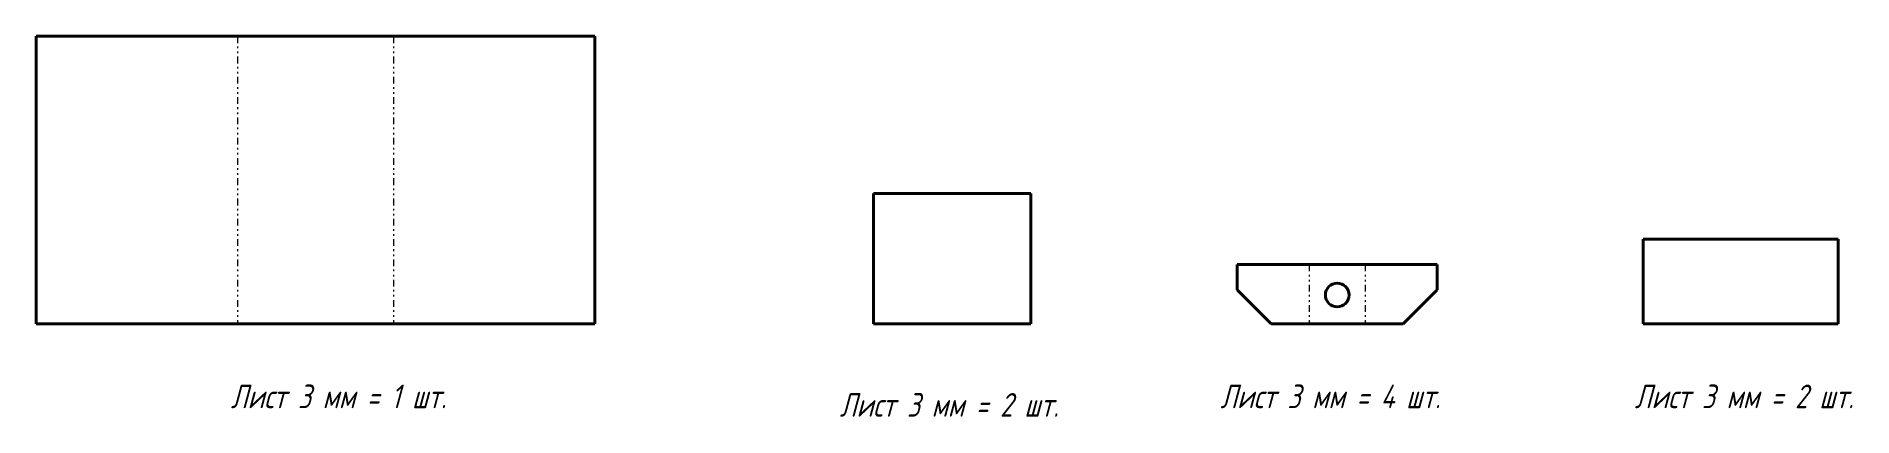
# Model space of a CAD drawing. Header units: millimetres. Extents: x 0 to 1074, y -55 to 170.
import ezdxf

# ---------------------------------------------------------------- set-up
doc = ezdxf.new("R2010")
doc.units = ezdxf.units.MM
doc.linetypes.add('K5LT_BASIC', pattern=[0])
doc.linetypes.add('K5LT_CHAIN_LINE_WITH_2_POINTS', pattern=[12, 4, -2, 1, -2, 1, -2])
doc.styles.add('KTEXTSTYLE', font='GOST_AU.SHX', dxfattribs={"width": 0.96, "height": 5})

msp = doc.modelspace()

# ---------------------------------------------------------------- linework, layer by layer
at = {"color": 7, "linetype": 'K5LT_BASIC', "lineweight": 40}
for p, q in [((0, 170), (0, 0)), ((110, 170), (0, 170)), ((128.1, 170), (110, 170)), ((202.1, 170), (128.1, 170)), ((220.1, 170), (202.1, 170)), ((330.1, 170), (220.1, 170)), ((330.1, 170), (330.1, 0)), ((588, 77), (495, 77)), ((495, 77), (495, 0)), ((588, 0), (588, 77)), ((1065.3, 50), (950, 50)), ((950, 50), (950, 0)), ((1065.3, 50), (1065.3, 0)), ((749, 35), (710, 35)), ((710, 35), (710, 20)), ((756.1, 35), (749, 35)), ((782.1, 35), (756.1, 35)), ((789.1, 35), (782.1, 35)), ((828.1, 35), (789.1, 35)), ((828.1, 35), (828.1, 20)), ((710, 20), (730, 0)), ((808.1, 0), (828.1, 20)), ((110, 0), (0, 0)), ((128.1, 0), (110, 0)), ((202.1, 0), (128.1, 0)), ((220.1, 0), (202.1, 0)), ((330.1, 0), (220.1, 0)), ((495, 0), (588, 0)), ((749, 0), (730, 0)), ((756.1, 0), (749, 0)), ((782.1, 0), (756.1, 0)), ((789.1, 0), (782.1, 0)), ((808.1, 0), (789.1, 0)), ((1065.3, 0), (950, 0))]:
    msp.add_line(p, q, dxfattribs=at)
at = {"color": 7, "linetype": 'K5LT_CHAIN_LINE_WITH_2_POINTS', "lineweight": 18}
for p, q in [((119, 170), (119, 0)), ((211.1, 170), (211.1, 0)), ((752.5, 35), (752.5, 0)), ((785.6, 35), (785.6, 0))]:
    msp.add_line(p, q, dxfattribs=at)
at = {"color": 7, "linetype": 'K5LT_BASIC', "lineweight": 40}
msp.add_circle((769.1, 17), 7, dxfattribs=at)

# ---------------------------------------------------------------- texts
at = {"color": 7, "char_height": 14, "attachment_point": 1, "style": 'KTEXTSTYLE'}
for s, insert in [('\\H3.5;\\W0.965;\\Q15;\\Q15;\\H14.00;Лист 3 мм = 1 шт.', (115, -36)), ('\\H3.5;\\W0.965;\\Q15;\\Q15;\\H14.00;Лист 3 мм = 2 шт.', (475, -41)), ('\\H3.5;\\W0.965;\\Q15;\\Q15;\\H14.00;Лист 3 мм = 4 шт.', (700, -36)), ('\\H3.5;\\W0.965;\\Q15;\\Q15;\\H14.00;Лист 3 мм = 2 шт.', (945, -36))]:
    msp.add_mtext(s, dxfattribs=dict(at, insert=insert))

doc.saveas('drawing.dxf')
